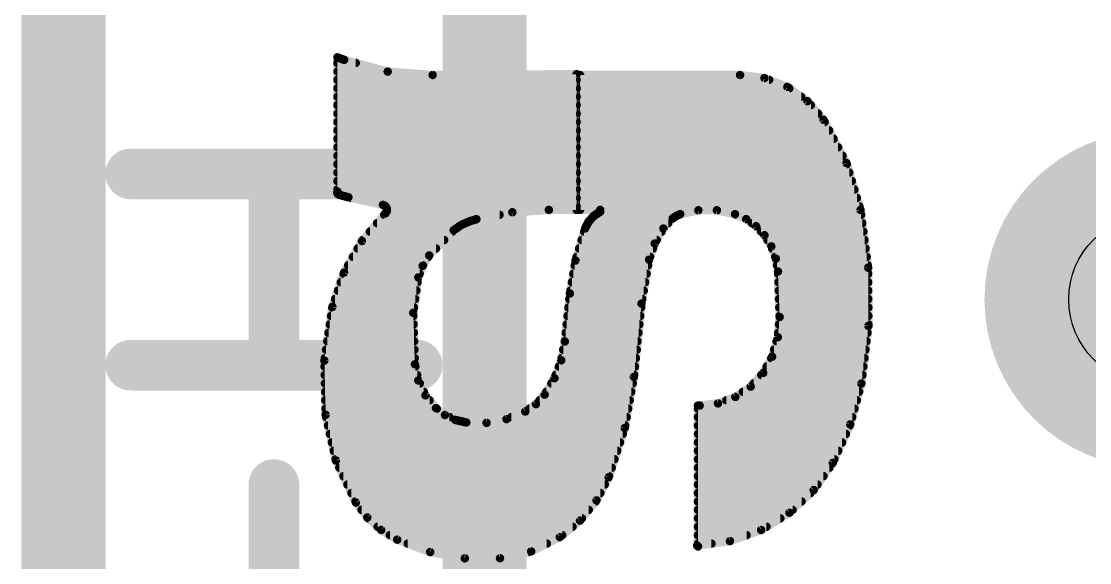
# Model space of a CAD drawing. Extents: x -0.1 to 15.4, y -0.1 to 24.3.
# Drawn here: x 5.588 to 8.809, y 7.207 to 8.837 of the extents above; entities that cross this region are included whole.
import ezdxf

# ---------------------------------------------------------------- set-up
doc = ezdxf.new("R2010")
doc.units = 0
for name, color, linetype in [('1', 12, 'CONTINUOUS'), ('18', 110, 'CONTINUOUS'), ('21', 41, 'CONTINUOUS'), ('22', 40, 'CONTINUOUS'), ('44', 253, 'CONTINUOUS')]:
    doc.layers.add(name, color=color, linetype=linetype)

# ---------------------------------------------------------------- blocks, each defined once
blk = doc.blocks.new('ROUNDV')
at = {"const_width": 0.5}
blk.add_lwpolyline([(0, -0.25, 1), (0, 0.25, 1), (0, -0.25)], format="xyb", dxfattribs=at)

msp = doc.modelspace()

# ---------------------------------------------------------------- linework, layer by layer
at = {"layer": '1', "const_width": 0.254}
for points in [[(5.715, 6.619), (5.715, 10.0838)], [(6.985, 5.615), (6.985, 10.0838)]]:
    msp.add_lwpolyline(points, dxfattribs=at)
at = {"layer": '21', "const_width": 0.1524}
for points in [[(5.9175, 8.378), (6.7818, 8.378)], [(6.3496, 7.8018), (6.3496, 8.378)], [(6.7818, 7.8018), (5.9175, 7.8018)], [(6.3496, 6.8663), (6.3496, 7.4425)]]:
    msp.add_lwpolyline(points, dxfattribs=at)
at = {"layer": '21', "const_width": 0.0762}
for points in [[(5.9175, 8.4161, 1), (5.9175, 8.3399)], [(6.3877, 8.378, 1), (6.3115, 8.378)], [(6.7818, 8.3399, 1), (6.7818, 8.4161)], [(5.9175, 7.8399, 1), (5.9175, 7.7637)], [(6.7818, 7.7637, 1), (6.7818, 7.8399)], [(6.3115, 7.8018, 1), (6.3877, 7.8018)], [(6.3877, 7.4425, 1), (6.3115, 7.4425)]]:
    msp.add_lwpolyline(points, format="xyb", dxfattribs=at)
at = {"layer": '22', "const_width": 0.0254}
for points in [[(6.541, 8.3253), (6.541, 8.7292)], [(6.541, 8.7292), (6.5614, 8.7216)], [(6.5614, 8.7216), (6.6926, 8.6862)], [(6.541, 8.7122), (6.5963, 8.7122)], [(6.541, 8.6868), (6.6906, 8.6868)], [(6.6926, 8.6862), (6.8281, 8.6759)], [(6.541, 8.6614), (7.2624, 8.6614)], [(6.8281, 8.6759), (7.2624, 8.6784)], [(7.2624, 8.6784), (7.2624, 8.2695)], [(7.2726, 8.2695), (7.2726, 8.6759)], [(7.2726, 8.6759), (7.7552, 8.6759)], [(7.2726, 8.6614), (7.8427, 8.6614)], [(7.7552, 8.6759), (7.8287, 8.6668)], [(7.8287, 8.6668), (7.8978, 8.6401)], [(6.541, 8.636), (7.2624, 8.636)], [(7.2726, 8.636), (7.9036, 8.636)], [(7.8978, 8.6401), (7.9583, 8.5974)], [(6.541, 8.6106), (7.2624, 8.6106)], [(7.2726, 8.6106), (7.9396, 8.6106)], [(7.9583, 8.5974), (8.0066, 8.5412)], [(6.541, 8.5852), (7.2624, 8.5852)], [(6.541, 8.5598), (7.2624, 8.5598)], [(7.2726, 8.5852), (7.9688, 8.5852)], [(7.2726, 8.5598), (7.9906, 8.5598)], [(6.541, 8.5344), (7.2624, 8.5344)], [(7.2726, 8.5344), (8.0102, 8.5344)], [(8.0066, 8.5412), (8.0759, 8.4109)], [(6.541, 8.509), (7.2624, 8.509)], [(7.2726, 8.509), (8.0237, 8.509)], [(6.541, 8.4836), (7.2624, 8.4836)], [(7.2726, 8.4836), (8.0372, 8.4836)], [(6.541, 8.4582), (7.2624, 8.4582)], [(6.541, 8.4328), (7.2624, 8.4328)], [(7.2726, 8.4582), (8.0507, 8.4582)], [(7.2726, 8.4328), (8.0642, 8.4328)], [(6.541, 8.4074), (7.2624, 8.4074)], [(7.2726, 8.4074), (8.077, 8.4074)], [(8.0759, 8.4109), (8.1184, 8.2695)], [(6.541, 8.382), (7.2624, 8.382)], [(7.2726, 8.382), (8.0846, 8.382)], [(6.541, 8.3566), (7.2624, 8.3566)], [(6.541, 8.3312), (7.2624, 8.3312)], [(7.2726, 8.3566), (8.0922, 8.3566)], [(7.2726, 8.3312), (8.0999, 8.3312)], [(6.5407, 8.3211), (6.541, 8.3253)], [(6.5425, 8.3174), (6.5407, 8.3211)], [(6.5461, 8.3152), (6.5425, 8.3174)], [(6.5741, 8.3076), (6.5461, 8.3152)], [(6.6782, 8.2847), (6.5741, 8.3076)], [(6.5823, 8.3058), (7.2624, 8.3058)], [(7.2726, 8.3058), (8.1075, 8.3058)], [(6.6841, 8.2821), (6.6782, 8.2847)], [(6.6884, 8.2773), (6.6841, 8.2821)], [(6.6857, 8.2804), (7.2624, 8.2804)], [(6.6903, 8.2711), (6.6884, 8.2773)], [(6.6894, 8.2647), (6.6903, 8.2711)], [(7.1786, 8.2695), (7.0685, 8.2625)], [(7.2624, 8.2695), (7.1786, 8.2695)], [(7.2726, 8.2804), (8.1151, 8.2804)], [(7.3335, 8.2695), (7.2726, 8.2695)], [(7.3335, 8.2644), (7.3335, 8.2695)], [(7.6294, 8.2685), (7.5748, 8.2568)], [(7.6853, 8.2685), (7.6294, 8.2685)], [(7.7399, 8.2568), (7.6853, 8.2685)], [(8.1184, 8.2695), (8.1414, 8.0956)], [(6.615, 8.176), (6.6858, 8.2593)], [(6.6821, 8.255), (7.0299, 8.255)], [(6.6858, 8.2593), (6.6894, 8.2647)], [(6.9424, 8.2364), (6.9156, 8.2249)], [(6.9601, 8.2415), (6.9424, 8.2364)], [(7.0685, 8.2625), (6.9601, 8.2415)], [(7.2878, 8.2136), (7.2985, 8.2343)], [(7.2985, 8.2343), (7.3141, 8.2516)], [(7.3141, 8.2516), (7.3335, 8.2644)], [(7.3192, 8.255), (7.5707, 8.255)], [(7.552, 8.2441), (7.524, 8.2136)], [(7.5628, 8.2515), (7.552, 8.2441)], [(7.5748, 8.2568), (7.5628, 8.2515)], [(7.7737, 8.2418), (7.7399, 8.2568)], [(7.744, 8.255), (8.1203, 8.255)], [(7.8037, 8.2204), (7.7737, 8.2418)], [(6.6389, 8.2042), (6.8874, 8.2042)], [(6.6605, 8.2296), (6.9265, 8.2296)], [(6.8916, 8.2085), (6.8179, 8.1323)], [(6.9156, 8.2249), (6.8916, 8.2085)], [(7.259, 8.1172), (7.2878, 8.2136)], [(7.285, 8.2042), (7.5186, 8.2042)], [(7.2961, 8.2296), (7.5387, 8.2296)], [(7.524, 8.2136), (7.4981, 8.1686)], [(7.7908, 8.2296), (8.1237, 8.2296)], [(7.8288, 8.1933), (7.8037, 8.2204)], [(7.8187, 8.2042), (8.127, 8.2042)], [(6.561, 8.0809), (6.615, 8.176)], [(6.6174, 8.1788), (6.8629, 8.1788)], [(7.2774, 8.1788), (7.5039, 8.1788)], [(7.8494, 8.1597), (7.8288, 8.1933)], [(7.8377, 8.1788), (8.1304, 8.1788)], [(6.6021, 8.1534), (6.8383, 8.1534)], [(7.2698, 8.1534), (7.4927, 8.1534)], [(7.4981, 8.1686), (7.4808, 8.1196)], [(7.8631, 8.1228), (7.8494, 8.1597)], [(7.8517, 8.1534), (8.1337, 8.1534)], [(6.5877, 8.128), (6.8152, 8.128)], [(6.8179, 8.1323), (6.7981, 8.101)], [(7.2421, 8.018), (7.259, 8.1172)], [(7.2623, 8.128), (7.4838, 8.128)], [(7.4808, 8.1196), (7.458, 7.9875)], [(7.8612, 8.128), (8.1371, 8.128)], [(7.8695, 8.084), (7.8631, 8.1228)], [(6.5258, 7.9774), (6.561, 8.0809)], [(6.5597, 8.0772), (6.789, 8.0772)], [(6.5733, 8.1026), (6.7991, 8.1026)], [(6.7981, 8.101), (6.7849, 8.0663)], [(7.2522, 8.0772), (7.4735, 8.0772)], [(7.2566, 8.1026), (7.4779, 8.1026)], [(7.8664, 8.1026), (8.1405, 8.1026)], [(7.8745, 7.9469), (7.8695, 8.084)], [(7.8698, 8.0772), (8.1415, 8.0772)], [(8.1414, 8.0956), (8.1422, 7.9203)], [(6.5511, 8.0518), (6.7828, 8.0518)], [(6.7849, 8.0663), (6.7696, 7.9596)], [(7.2479, 8.0518), (7.4691, 8.0518)], [(7.8707, 8.0518), (8.1416, 8.0518)], [(6.5425, 8.0264), (6.7792, 8.0264)], [(7.2268, 7.8732), (7.2421, 8.018)], [(7.2435, 8.0264), (7.4647, 8.0264)], [(7.8716, 8.0264), (8.1417, 8.0264)], [(6.5017, 7.8157), (6.5258, 7.9774)], [(6.5338, 8.001), (6.7755, 8.001)], [(7.2403, 8.001), (7.4603, 8.001)], [(7.458, 7.9875), (7.4351, 7.7665)], [(7.8725, 8.001), (8.1418, 8.001)], [(6.5217, 7.9502), (6.7699, 7.9502)], [(6.5255, 7.9756), (6.7719, 7.9756)], [(6.7696, 7.9596), (6.7747, 7.8046)], [(7.2349, 7.9502), (7.4541, 7.9502)], [(7.2376, 7.9756), (7.4568, 7.9756)], [(7.869, 7.8861), (7.8745, 7.9469)], [(7.8735, 7.9756), (8.142, 7.9756)], [(7.8744, 7.9502), (8.1421, 7.9502)], [(6.518, 7.9248), (6.7707, 7.9248)], [(7.2323, 7.9248), (7.4515, 7.9248)], [(7.8725, 7.9248), (8.1422, 7.9248)], [(8.1422, 7.9203), (8.1209, 7.7462)], [(6.5142, 7.8994), (6.7716, 7.8994)], [(7.2296, 7.8994), (7.4489, 7.8994)], [(7.8517, 7.8275), (7.869, 7.8861)], [(7.8702, 7.8994), (8.1397, 7.8994)], [(6.5066, 7.8486), (6.7732, 7.8486)], [(6.5104, 7.874), (6.7724, 7.874)], [(7.216, 7.8166), (7.2268, 7.8732)], [(7.2221, 7.8486), (7.4436, 7.8486)], [(7.2269, 7.874), (7.4462, 7.874)], [(7.8579, 7.8486), (8.1334, 7.8486)], [(7.8654, 7.874), (8.1366, 7.874)], [(6.5055, 7.6522), (6.5017, 7.8157)], [(6.5028, 7.8232), (6.7741, 7.8232)], [(7.1955, 7.7627), (7.216, 7.8166)], [(7.2172, 7.8232), (7.441, 7.8232)], [(7.8248, 7.7786), (7.8517, 7.8275)], [(7.8493, 7.8232), (8.1303, 7.8232)], [(6.5021, 7.7978), (6.7761, 7.7978)], [(6.7747, 7.8046), (6.785, 7.7559)], [(7.2088, 7.7978), (7.4383, 7.7978)], [(7.8354, 7.7978), (8.1272, 7.7978)], [(6.5027, 7.7724), (6.7815, 7.7724)], [(6.785, 7.7559), (6.8066, 7.711)], [(7.1659, 7.7132), (7.1955, 7.7627)], [(7.1992, 7.7724), (7.4357, 7.7724)], [(7.4351, 7.7665), (7.4073, 7.6128)], [(7.7872, 7.7374), (7.8248, 7.7786)], [(7.8192, 7.7724), (8.1241, 7.7724)], [(6.5033, 7.747), (6.7893, 7.747)], [(6.5039, 7.7216), (6.8015, 7.7216)], [(7.1709, 7.7216), (7.427, 7.7216)], [(7.1861, 7.747), (7.4316, 7.747)], [(7.7409, 7.7062), (7.7872, 7.7374)], [(7.7637, 7.7216), (8.1142, 7.7216)], [(7.796, 7.747), (8.121, 7.747)], [(8.1209, 7.7462), (8.0875, 7.6233)], [(6.5045, 7.6962), (6.8188, 7.6962)], [(6.8066, 7.711), (6.8382, 7.6726)], [(7.1396, 7.6844), (7.1659, 7.7132)], [(7.1504, 7.6962), (7.4224, 7.6962)], [(7.6332, 7.6802), (7.6886, 7.6868)], [(7.6886, 7.6868), (7.7409, 7.7062)], [(7.714, 7.6962), (8.1073, 7.6962)], [(6.5051, 7.6708), (6.8405, 7.6708)], [(6.8382, 7.6726), (6.8654, 7.6517)], [(7.0509, 7.6394), (7.1075, 7.6624)], [(7.1075, 7.6624), (7.1396, 7.6844)], [(7.1197, 7.6708), (7.4178, 7.6708)], [(7.6282, 7.256), (7.6282, 7.6802)], [(7.6282, 7.6802), (7.6332, 7.6802)], [(7.6282, 7.6708), (8.1004, 7.6708)], [(6.5363, 7.515), (6.5055, 7.6522)], [(6.507, 7.6454), (6.8788, 7.6454)], [(6.8654, 7.6517), (6.8963, 7.6371)], [(6.8963, 7.6371), (6.9297, 7.6294)], [(6.9297, 7.6294), (6.9908, 7.6283)], [(6.9908, 7.6283), (7.0509, 7.6394)], [(7.0656, 7.6454), (7.4132, 7.6454)], [(7.6282, 7.6454), (8.0935, 7.6454)], [(8.0875, 7.6233), (8.0346, 7.5075)], [(6.5127, 7.62), (7.4086, 7.62)], [(6.5184, 7.5946), (7.4014, 7.5946)], [(7.4073, 7.6128), (7.3589, 7.4643)], [(7.6282, 7.62), (8.086, 7.62)], [(7.6282, 7.5946), (8.0744, 7.5946)], [(6.5242, 7.5692), (7.3931, 7.5692)], [(7.6282, 7.5692), (8.0628, 7.5692)], [(6.5299, 7.5438), (7.3848, 7.5438)], [(7.6282, 7.5438), (8.0512, 7.5438)], [(6.5356, 7.5184), (7.3765, 7.5184)], [(6.5969, 7.3881), (6.5363, 7.515)], [(6.5468, 7.493), (7.3683, 7.493)], [(7.6282, 7.5184), (8.0396, 7.5184)], [(7.6282, 7.493), (8.0244, 7.493)], [(8.0346, 7.5075), (7.9771, 7.4257)], [(6.559, 7.4676), (7.36, 7.4676)], [(7.3589, 7.4643), (7.3223, 7.3946)], [(7.6282, 7.4676), (8.0066, 7.4676)], [(6.5711, 7.4422), (7.3473, 7.4422)], [(7.6282, 7.4422), (7.9887, 7.4422)], [(6.5832, 7.4168), (7.3339, 7.4168)], [(7.6282, 7.4168), (7.9676, 7.4168)], [(7.9771, 7.4257), (7.9042, 7.3574)], [(6.5953, 7.3914), (7.3197, 7.3914)], [(6.6311, 7.3432), (6.5969, 7.3881)], [(6.6137, 7.366), (7.2989, 7.366)], [(7.3223, 7.3946), (7.2725, 7.3337)], [(7.6282, 7.3914), (7.9405, 7.3914)], [(7.6282, 7.366), (7.9134, 7.366)], [(6.6731, 7.3055), (6.6311, 7.3432)], [(6.634, 7.3406), (7.2782, 7.3406)], [(7.2725, 7.3337), (7.2116, 7.2839)], [(7.6282, 7.3406), (7.8766, 7.3406)], [(7.9042, 7.3574), (7.8188, 7.3054)], [(6.6623, 7.3152), (7.2499, 7.3152)], [(6.7214, 7.2763), (6.6731, 7.3055)], [(7.6282, 7.3152), (7.8348, 7.3152)], [(7.8188, 7.3054), (7.7246, 7.272)], [(6.6991, 7.2898), (7.2188, 7.2898)], [(6.8207, 7.239), (6.7214, 7.2763)], [(7.2116, 7.2839), (7.1254, 7.241)], [(7.7246, 7.272), (7.6256, 7.2585)], [(7.6282, 7.2898), (7.7748, 7.2898)], [(6.7531, 7.2644), (7.1724, 7.2644)], [(6.9252, 7.2202), (6.8207, 7.239)], [(6.8207, 7.239), (7.1162, 7.239)], [(7.1254, 7.241), (7.0313, 7.2204)], [(7.6256, 7.2585), (7.6282, 7.256)], [(7.6282, 7.2644), (7.6689, 7.2644)], [(7.0313, 7.2204), (6.9252, 7.2202)]]:
    msp.add_lwpolyline(points, dxfattribs=at)
at = {"layer": '22', "const_width": 0.0127}
for points in [[(6.5432, 8.7352, 1), (6.5388, 8.7232)], [(6.5474, 8.7292, 1), (6.5347, 8.7292)], [(6.5631, 8.7277, 1), (6.5597, 8.7155)], [(6.5592, 8.7156, 1), (6.5636, 8.7276)], [(6.541, 8.7186, 1), (6.541, 8.7059)], [(6.541, 8.6931, 1), (6.541, 8.6805)], [(6.5963, 8.7059, 1), (6.5963, 8.7186)], [(6.6931, 8.6926, 1), (6.6921, 8.6799)], [(6.6906, 8.6805, 1), (6.6906, 8.6931)], [(6.691, 8.6801, 1), (6.6943, 8.6924)], [(6.541, 8.6677, 1), (6.541, 8.6551)], [(6.8281, 8.6822, 1), (6.8281, 8.6696)], [(6.8276, 8.6696, 1), (6.8286, 8.6822)], [(7.2688, 8.6784, 1), (7.2561, 8.6784)], [(7.2624, 8.6721, 1), (7.2624, 8.6847)], [(7.2624, 8.6551, 1), (7.2624, 8.6677)], [(7.2726, 8.6822, 1), (7.2726, 8.6696)], [(7.2726, 8.6677, 1), (7.2726, 8.6551)], [(7.279, 8.6759, 1), (7.2663, 8.6759)], [(7.756, 8.6822, 1), (7.7544, 8.6696)], [(7.7552, 8.6696, 1), (7.7552, 8.6822)], [(7.831, 8.6727, 1), (7.8264, 8.6609)], [(7.8279, 8.6605, 1), (7.8295, 8.6731)], [(7.8427, 8.6551, 1), (7.8427, 8.6677)], [(6.541, 8.6424, 1), (6.541, 8.6297)], [(7.2624, 8.6297, 1), (7.2624, 8.6424)], [(7.2726, 8.6424, 1), (7.2726, 8.6297)], [(7.9015, 8.6453, 1), (7.8941, 8.6349)], [(7.8955, 8.6342, 1), (7.9001, 8.646)], [(7.9036, 8.6297, 1), (7.9036, 8.6424)], [(6.541, 8.6169, 1), (6.541, 8.6043)], [(7.2624, 8.6043, 1), (7.2624, 8.6169)], [(7.2726, 8.6169, 1), (7.2726, 8.6043)], [(7.9396, 8.6043, 1), (7.9396, 8.6169)], [(7.9631, 8.6015, 1), (7.9535, 8.5932)], [(7.9546, 8.5922, 1), (7.962, 8.6026)], [(6.541, 8.5662, 1), (6.541, 8.5535)], [(6.541, 8.5915, 1), (6.541, 8.5789)], [(7.2624, 8.5789, 1), (7.2624, 8.5915)], [(7.2624, 8.5535, 1), (7.2624, 8.5662)], [(7.2726, 8.5915, 1), (7.2726, 8.5789)], [(7.2726, 8.5662, 1), (7.2726, 8.5535)], [(7.9688, 8.5789, 1), (7.9688, 8.5915)], [(7.9906, 8.5535, 1), (7.9906, 8.5662)], [(6.541, 8.5407, 1), (6.541, 8.5281)], [(7.2624, 8.5281, 1), (7.2624, 8.5407)], [(7.2726, 8.5407, 1), (7.2726, 8.5281)], [(8.0122, 8.5442, 1), (8.001, 8.5382)], [(8.0018, 8.5371, 1), (8.0114, 8.5453)], [(8.0102, 8.5281, 1), (8.0102, 8.5407)], [(6.541, 8.5153, 1), (6.541, 8.5027)], [(7.2624, 8.5027, 1), (7.2624, 8.5153)], [(7.2726, 8.5153, 1), (7.2726, 8.5027)], [(8.0237, 8.5027, 1), (8.0237, 8.5153)], [(6.541, 8.49, 1), (6.541, 8.4773)], [(7.2624, 8.4773, 1), (7.2624, 8.49)], [(7.2726, 8.49, 1), (7.2726, 8.4773)], [(8.0372, 8.4773, 1), (8.0372, 8.49)], [(6.541, 8.4645, 1), (6.541, 8.4519)], [(6.541, 8.4391, 1), (6.541, 8.4265)], [(7.2624, 8.4519, 1), (7.2624, 8.4645)], [(7.2624, 8.4265, 1), (7.2624, 8.4391)], [(7.2726, 8.4645, 1), (7.2726, 8.4519)], [(7.2726, 8.4391, 1), (7.2726, 8.4265)], [(8.0507, 8.4519, 1), (8.0507, 8.4645)], [(8.0642, 8.4265, 1), (8.0642, 8.4391)], [(6.541, 8.4138, 1), (6.541, 8.4011)], [(7.2624, 8.4011, 1), (7.2624, 8.4138)], [(7.2726, 8.4138, 1), (7.2726, 8.4011)], [(8.082, 8.4127, 1), (8.0698, 8.409)], [(8.0703, 8.4079, 1), (8.0815, 8.4139)], [(8.077, 8.4011, 1), (8.077, 8.4138)], [(6.541, 8.3883, 1), (6.541, 8.3757)], [(7.2624, 8.3757, 1), (7.2624, 8.3883)], [(7.2726, 8.3883, 1), (7.2726, 8.3757)], [(8.0846, 8.3757, 1), (8.0846, 8.3883)], [(6.541, 8.3376, 1), (6.541, 8.3249)], [(6.541, 8.3629, 1), (6.541, 8.3503)], [(7.2624, 8.3503, 1), (7.2624, 8.3629)], [(7.2624, 8.3249, 1), (7.2624, 8.3376)], [(7.2726, 8.3629, 1), (7.2726, 8.3503)], [(7.2726, 8.3376, 1), (7.2726, 8.3249)], [(8.0922, 8.3503, 1), (8.0922, 8.3629)], [(8.0999, 8.3249, 1), (8.0999, 8.3376)], [(6.5343, 8.3217, 1), (6.547, 8.3206)], [(6.5463, 8.324, 1), (6.535, 8.3183)], [(6.5473, 8.3248, 1), (6.5347, 8.3258)], [(6.5347, 8.3253, 1), (6.5474, 8.3253)], [(6.5459, 8.3228, 1), (6.5392, 8.312)], [(6.5369, 8.3145, 1), (6.5482, 8.3203)], [(6.5478, 8.3213, 1), (6.5444, 8.3091)], [(6.5428, 8.3098, 1), (6.5494, 8.3206)], [(6.5755, 8.3138, 1), (6.5727, 8.3014)], [(6.5724, 8.3015, 1), (6.5758, 8.3137)], [(6.5823, 8.3121, 1), (6.5823, 8.2995)], [(7.2624, 8.2995, 1), (7.2624, 8.3121)], [(7.2726, 8.3121, 1), (7.2726, 8.2995)], [(8.1075, 8.2995, 1), (8.1075, 8.3121)], [(6.6807, 8.2905, 1), (6.6757, 8.2789)], [(6.6768, 8.2785, 1), (6.6796, 8.2909)], [(6.6889, 8.2864, 1), (6.6794, 8.2779)], [(6.6857, 8.2867, 1), (6.6857, 8.2741)], [(6.6816, 8.2763, 1), (6.6867, 8.288)], [(6.6945, 8.2791, 1), (6.6824, 8.2755)], [(6.6837, 8.2731, 1), (6.6932, 8.2815)], [(6.6966, 8.2702, 1), (6.684, 8.272)], [(6.6842, 8.2693, 1), (6.6964, 8.2729)], [(7.1786, 8.2759, 1), (7.1786, 8.2632)], [(7.179, 8.2632, 1), (7.1782, 8.2758)], [(7.2624, 8.2741, 1), (7.2624, 8.2867)], [(7.2624, 8.2632, 1), (7.2624, 8.2759)], [(7.2726, 8.2867, 1), (7.2726, 8.2741)], [(7.2726, 8.2759, 1), (7.2726, 8.2632)], [(7.3399, 8.2695, 1), (7.3271, 8.2695)], [(7.3335, 8.2632, 1), (7.3335, 8.2759)], [(7.6294, 8.2748, 1), (7.6294, 8.2621)], [(7.6307, 8.2623, 1), (7.6281, 8.2747)], [(7.6866, 8.2747, 1), (7.684, 8.2623)], [(7.6853, 8.2621, 1), (7.6853, 8.2748)], [(8.1247, 8.2703, 1), (8.1121, 8.2687)], [(8.1151, 8.2741, 1), (8.1151, 8.2867)], [(6.6821, 8.2614, 1), (6.6821, 8.2487)], [(6.6805, 8.2628, 1), (6.6911, 8.2558)], [(6.6906, 8.2552, 1), (6.681, 8.2634)], [(6.6831, 8.2656, 1), (6.6956, 8.2638)], [(6.6947, 8.2612, 1), (6.6841, 8.2682)], [(6.9406, 8.2425, 1), (6.9442, 8.2303)], [(6.9449, 8.2306, 1), (6.9399, 8.2422)], [(6.9589, 8.2477, 1), (6.9613, 8.2353)], [(6.9619, 8.2354, 1), (6.9583, 8.2476)], [(7.0299, 8.2487, 1), (7.0299, 8.2614)], [(7.0681, 8.2688, 1), (7.0689, 8.2561)], [(7.0697, 8.2562, 1), (7.0672, 8.2687)], [(7.2561, 8.2695, 1), (7.2688, 8.2695)], [(7.2663, 8.2695, 1), (7.279, 8.2695)], [(7.3041, 8.2314, 1), (7.2929, 8.2372)], [(7.3106, 8.2569, 1), (7.3176, 8.2463)], [(7.3188, 8.2473, 1), (7.3093, 8.2558)], [(7.3192, 8.2614, 1), (7.3192, 8.2487)], [(7.3271, 8.2644, 1), (7.3399, 8.2644)], [(7.337, 8.2591, 1), (7.33, 8.2697)], [(7.5484, 8.2493, 1), (7.5556, 8.2389)], [(7.5567, 8.2398, 1), (7.5473, 8.2484)], [(7.5602, 8.2574, 1), (7.5653, 8.2457)], [(7.5664, 8.2463, 1), (7.5592, 8.2568)], [(7.5735, 8.263, 1), (7.5761, 8.2506)], [(7.5707, 8.2487, 1), (7.5707, 8.2614)], [(7.5773, 8.251, 1), (7.5723, 8.2626)], [(7.7425, 8.2626, 1), (7.7373, 8.251)], [(7.744, 8.2614, 1), (7.744, 8.2487)], [(7.7386, 8.2506, 1), (7.7412, 8.263)], [(7.7773, 8.247, 1), (7.77, 8.2367)], [(7.7711, 8.236, 1), (7.7762, 8.2476)], [(8.1123, 8.2677, 1), (8.1245, 8.2713)], [(8.1203, 8.2487, 1), (8.1203, 8.2614)], [(6.6389, 8.2105, 1), (6.6389, 8.1979)], [(6.6605, 8.2359, 1), (6.6605, 8.2233)], [(6.888, 8.2137, 1), (6.8952, 8.2033)], [(6.8962, 8.2041, 1), (6.887, 8.2129)], [(6.8874, 8.1979, 1), (6.8874, 8.2105)], [(6.9131, 8.2308, 1), (6.9181, 8.2191)], [(6.9192, 8.2197, 1), (6.912, 8.2302)], [(6.9265, 8.2233, 1), (6.9265, 8.2359)], [(7.285, 8.2105, 1), (7.285, 8.1979)], [(7.2822, 8.2165, 1), (7.2934, 8.2107)], [(7.2939, 8.2118, 1), (7.2817, 8.2154)], [(7.2961, 8.2359, 1), (7.2961, 8.2233)], [(7.2938, 8.2385, 1), (7.3032, 8.23)], [(7.5193, 8.2179, 1), (7.5287, 8.2093)], [(7.5295, 8.2104, 1), (7.5185, 8.2168)], [(7.5186, 8.1979, 1), (7.5186, 8.2105)], [(7.5387, 8.2233, 1), (7.5387, 8.2359)], [(7.7908, 8.2359, 1), (7.7908, 8.2233)], [(7.8084, 8.2247, 1), (7.799, 8.2161)], [(7.8, 8.2152, 1), (7.8074, 8.2255)], [(7.8187, 8.2105, 1), (7.8187, 8.1979)], [(8.1237, 8.2233, 1), (8.1237, 8.2359)], [(8.127, 8.1979, 1), (8.127, 8.2105)], [(6.6101, 8.1801, 1), (6.6198, 8.1719)], [(6.6205, 8.1729, 1), (6.6094, 8.1791)], [(6.6174, 8.1852, 1), (6.6174, 8.1725)], [(6.8629, 8.1725, 1), (6.8629, 8.1852)], [(7.2774, 8.1852, 1), (7.2774, 8.1725)], [(7.5039, 8.1725, 1), (7.5039, 8.1852)], [(7.8342, 8.1966, 1), (7.8234, 8.19)], [(7.8241, 8.189, 1), (7.8335, 8.1976)], [(7.8377, 8.1852, 1), (7.8377, 8.1725)], [(8.1304, 8.1725, 1), (8.1304, 8.1852)], [(6.6021, 8.1597, 1), (6.6021, 8.1471)], [(6.8383, 8.1471, 1), (6.8383, 8.1597)], [(7.2698, 8.1597, 1), (7.2698, 8.1471)], [(7.4925, 8.1718, 1), (7.5036, 8.1654)], [(7.504, 8.1665, 1), (7.4921, 8.1707)], [(7.4927, 8.1471, 1), (7.4927, 8.1597)], [(7.8553, 8.1619, 1), (7.8434, 8.1575)], [(7.8439, 8.1564, 1), (7.8548, 8.163)], [(7.8517, 8.1597, 1), (7.8517, 8.1471)], [(8.1337, 8.1471, 1), (8.1337, 8.1597)], [(6.5877, 8.1343, 1), (6.5877, 8.1217)], [(6.8133, 8.1367, 1), (6.8225, 8.1279)], [(6.8233, 8.1289, 1), (6.8125, 8.1357)], [(6.8152, 8.1217, 1), (6.8152, 8.1343)], [(7.253, 8.119, 1), (7.2651, 8.1154)], [(7.2653, 8.1161, 1), (7.2528, 8.1182)], [(7.2623, 8.1343, 1), (7.2623, 8.1217)], [(7.4748, 8.1217, 1), (7.4868, 8.1175)], [(7.4871, 8.1185, 1), (7.4745, 8.1207)], [(7.4838, 8.1217, 1), (7.4838, 8.1343)], [(7.8612, 8.1343, 1), (7.8612, 8.1217)], [(7.8694, 8.1239, 1), (7.8568, 8.1218)], [(7.8571, 8.1206, 1), (7.869, 8.1251)], [(8.1371, 8.1217, 1), (8.1371, 8.1343)], [(6.5597, 8.0836, 1), (6.5597, 8.0709)], [(6.5555, 8.0841, 1), (6.5665, 8.0778)], [(6.567, 8.0789, 1), (6.555, 8.083)], [(6.5733, 8.109, 1), (6.5733, 8.0963)], [(6.789, 8.0709, 1), (6.789, 8.0836)], [(6.7927, 8.1044, 1), (6.8034, 8.0976)], [(6.804, 8.0987, 1), (6.7921, 8.1032)], [(6.7991, 8.0963, 1), (6.7991, 8.109)], [(7.2522, 8.0836, 1), (7.2522, 8.0709)], [(7.2566, 8.109, 1), (7.2566, 8.0963)], [(7.4735, 8.0709, 1), (7.4735, 8.0836)], [(7.4779, 8.0963, 1), (7.4779, 8.109)], [(7.8664, 8.109, 1), (7.8664, 8.0963)], [(7.8758, 8.0842, 1), (7.8632, 8.0838)], [(7.8632, 8.083, 1), (7.8758, 8.085)], [(7.8698, 8.0836, 1), (7.8698, 8.0709)], [(8.1477, 8.0957, 1), (8.135, 8.0956)], [(8.1351, 8.0948, 1), (8.1477, 8.0965)], [(8.1405, 8.0963, 1), (8.1405, 8.109)], [(8.1415, 8.0709, 1), (8.1415, 8.0836)], [(6.5511, 8.0581, 1), (6.5511, 8.0455)], [(6.7912, 8.0654, 1), (6.7786, 8.0672)], [(6.779, 8.0686, 1), (6.7908, 8.064)], [(6.7828, 8.0455, 1), (6.7828, 8.0581)], [(7.2479, 8.0581, 1), (7.2479, 8.0455)], [(7.4691, 8.0455, 1), (7.4691, 8.0581)], [(7.8707, 8.0581, 1), (7.8707, 8.0455)], [(8.1416, 8.0455, 1), (8.1416, 8.0581)], [(6.5425, 8.0328, 1), (6.5425, 8.0201)], [(6.7792, 8.0201, 1), (6.7792, 8.0328)], [(7.2484, 8.0173, 1), (7.2358, 8.0187)], [(7.2358, 8.0191, 1), (7.2484, 8.0169)], [(7.2435, 8.0328, 1), (7.2435, 8.0201)], [(7.4647, 8.0201, 1), (7.4647, 8.0328)], [(7.8716, 8.0328, 1), (7.8716, 8.0201)], [(8.1417, 8.0201, 1), (8.1417, 8.0328)], [(6.5321, 7.9765, 1), (6.5195, 7.9783)], [(6.5338, 8.0074, 1), (6.5338, 7.9947)], [(6.7755, 7.9947, 1), (6.7755, 8.0074)], [(7.2403, 8.0074, 1), (7.2403, 7.9947)], [(7.4643, 7.9868, 1), (7.4517, 7.9882)], [(7.4517, 7.9886, 1), (7.4643, 7.9864)], [(7.4603, 7.9947, 1), (7.4603, 8.0074)], [(7.8725, 8.0074, 1), (7.8725, 7.9947)], [(8.1418, 7.9947, 1), (8.1418, 8.0074)], [(6.5217, 7.9566, 1), (6.5217, 7.9439)], [(6.5255, 7.982, 1), (6.5255, 7.9692)], [(6.5198, 7.9794, 1), (6.5318, 7.9754)], [(6.7759, 7.9598, 1), (6.7633, 7.9594)], [(6.7633, 7.9605, 1), (6.7759, 7.9587)], [(6.7699, 7.9439, 1), (6.7699, 7.9566)], [(6.7719, 7.9692, 1), (6.7719, 7.982)], [(7.2349, 7.9566, 1), (7.2349, 7.9439)], [(7.2376, 7.982, 1), (7.2376, 7.9692)], [(7.4541, 7.9439, 1), (7.4541, 7.9566)], [(7.4568, 7.9692, 1), (7.4568, 7.982)], [(7.8735, 7.982, 1), (7.8735, 7.9692)], [(7.8744, 7.9566, 1), (7.8744, 7.9439)], [(7.8808, 7.9463, 1), (7.8682, 7.9475)], [(8.142, 7.9692, 1), (8.142, 7.982)], [(8.1421, 7.9439, 1), (8.1421, 7.9566)], [(6.518, 7.9312, 1), (6.518, 7.9184)], [(6.7707, 7.9184, 1), (6.7707, 7.9312)], [(7.2323, 7.9312, 1), (7.2323, 7.9184)], [(7.4515, 7.9184, 1), (7.4515, 7.9312)], [(7.8725, 7.9312, 1), (7.8725, 7.9184)], [(7.8682, 7.9467, 1), (7.8808, 7.9471)], [(8.1485, 7.9195, 1), (8.1359, 7.921)], [(8.1359, 7.9202, 1), (8.1486, 7.9203)], [(8.1422, 7.9184, 1), (8.1422, 7.9312)], [(6.5142, 7.9058, 1), (6.5142, 7.893)], [(6.7716, 7.893, 1), (6.7716, 7.9058)], [(7.2296, 7.9058, 1), (7.2296, 7.893)], [(7.4489, 7.893, 1), (7.4489, 7.9058)], [(7.8626, 7.8867, 1), (7.8753, 7.8855)], [(7.875, 7.8843, 1), (7.8629, 7.8879)], [(7.8702, 7.9058, 1), (7.8702, 7.893)], [(8.1397, 7.893, 1), (8.1397, 7.9058)], [(6.5066, 7.855, 1), (6.5066, 7.8422)], [(6.5104, 7.8804, 1), (6.5104, 7.8677)], [(6.7724, 7.8677, 1), (6.7724, 7.8804)], [(6.7732, 7.8422, 1), (6.7732, 7.855)], [(7.2221, 7.855, 1), (7.2221, 7.8422)], [(7.2205, 7.8739, 1), (7.2331, 7.8725)], [(7.2269, 7.8804, 1), (7.2269, 7.8677)], [(7.233, 7.872, 1), (7.2206, 7.8744)], [(7.4436, 7.8422, 1), (7.4436, 7.855)], [(7.4462, 7.8677, 1), (7.4462, 7.8804)], [(7.8579, 7.855, 1), (7.8579, 7.8422)], [(7.8654, 7.8804, 1), (7.8654, 7.8677)], [(8.1334, 7.8422, 1), (8.1334, 7.855)], [(8.1366, 7.8677, 1), (8.1366, 7.8804)], [(6.508, 7.8158, 1), (6.4953, 7.8155)], [(6.5028, 7.8296, 1), (6.5028, 7.8168)], [(6.7741, 7.8168, 1), (6.7741, 7.8296)], [(7.2219, 7.8143, 1), (7.21, 7.8188)], [(7.2172, 7.8296, 1), (7.2172, 7.8168)], [(7.441, 7.8168, 1), (7.441, 7.8296)], [(7.8493, 7.8296, 1), (7.8493, 7.8168)], [(7.8456, 7.8293, 1), (7.8578, 7.8257)], [(7.8573, 7.8244, 1), (7.8461, 7.8306)], [(8.1303, 7.8168, 1), (8.1303, 7.8296)], [(6.4954, 7.8166, 1), (6.508, 7.8147)], [(6.5021, 7.8042, 1), (6.5021, 7.7915)], [(6.7809, 7.8059, 1), (6.7685, 7.8033)], [(6.7684, 7.8044, 1), (6.781, 7.8048)], [(6.7761, 7.7915, 1), (6.7761, 7.8042)], [(7.2088, 7.8042, 1), (7.2088, 7.7915)], [(7.2097, 7.8178, 1), (7.2222, 7.8154)], [(7.4383, 7.7915, 1), (7.4383, 7.8042)], [(7.8354, 7.8042, 1), (7.8354, 7.7915)], [(8.1272, 7.7915, 1), (8.1272, 7.8042)], [(6.5027, 7.7788, 1), (6.5027, 7.766)], [(6.7907, 7.7587, 1), (6.7793, 7.7531)], [(6.7788, 7.7546, 1), (6.7912, 7.7572)], [(6.7815, 7.766, 1), (6.7815, 7.7788)], [(7.1895, 7.765, 1), (7.2014, 7.7604)], [(7.2009, 7.7594, 1), (7.19, 7.766)], [(7.1992, 7.7788, 1), (7.1992, 7.766)], [(7.4288, 7.7672, 1), (7.4414, 7.7658)], [(7.4413, 7.7654, 1), (7.4289, 7.7676)], [(7.4357, 7.766, 1), (7.4357, 7.7788)], [(7.8192, 7.7788, 1), (7.8192, 7.766)], [(7.8193, 7.7817, 1), (7.8304, 7.7755)], [(7.8295, 7.7743, 1), (7.8201, 7.7829)], [(8.1241, 7.766, 1), (8.1241, 7.7788)], [(6.5033, 7.7534, 1), (6.5033, 7.7407)], [(6.5039, 7.728, 1), (6.5039, 7.7153)], [(6.7893, 7.7407, 1), (6.7893, 7.7534)], [(6.8015, 7.7153, 1), (6.8015, 7.728)], [(7.1709, 7.728, 1), (7.1709, 7.7153)], [(7.1861, 7.7534, 1), (7.1861, 7.7407)], [(7.427, 7.7153, 1), (7.427, 7.728)], [(7.4316, 7.7407, 1), (7.4316, 7.7534)], [(7.7637, 7.728, 1), (7.7637, 7.7153)], [(7.7825, 7.7417, 1), (7.7919, 7.7331)], [(7.7907, 7.7321, 1), (7.7836, 7.7427)], [(7.796, 7.7534, 1), (7.796, 7.7407)], [(8.1142, 7.7153, 1), (8.1142, 7.728)], [(8.1146, 7.747, 1), (8.1272, 7.7454)], [(8.127, 7.7445, 1), (8.1148, 7.7479)], [(8.121, 7.7407, 1), (8.121, 7.7534)], [(6.5045, 7.7026, 1), (6.5045, 7.6898)], [(6.8115, 7.7151, 1), (6.8017, 7.707)], [(6.8009, 7.7083, 1), (6.8123, 7.7138)], [(6.8188, 7.6898, 1), (6.8188, 7.7026)], [(7.1504, 7.7026, 1), (7.1504, 7.6898)], [(7.1604, 7.7165, 1), (7.1714, 7.7099)], [(7.1706, 7.7089, 1), (7.1612, 7.7175)], [(7.4224, 7.6898, 1), (7.4224, 7.7026)], [(7.6864, 7.6927, 1), (7.6908, 7.6808)], [(7.6894, 7.6805, 1), (7.6879, 7.6931)], [(7.714, 7.7026, 1), (7.714, 7.6898)], [(7.7374, 7.7115, 1), (7.7445, 7.7009)], [(7.7431, 7.7003, 1), (7.7387, 7.7122)], [(8.1073, 7.6898, 1), (8.1073, 7.7026)], [(6.5051, 7.6772, 1), (6.5051, 7.6645)], [(6.8421, 7.6776, 1), (6.8343, 7.6676)], [(6.8333, 7.6686, 1), (6.8431, 7.6766)], [(6.8405, 7.6645, 1), (6.8405, 7.6772)], [(7.1039, 7.6676, 1), (7.1111, 7.6572)], [(7.1099, 7.6565, 1), (7.1051, 7.6683)], [(7.1197, 7.6772, 1), (7.1197, 7.6645)], [(7.1349, 7.6887, 1), (7.1443, 7.6802)], [(7.1432, 7.6792, 1), (7.136, 7.6897)], [(7.4178, 7.6645, 1), (7.4178, 7.6772)], [(7.6282, 7.6866, 1), (7.6282, 7.6738)], [(7.6346, 7.6802, 1), (7.6219, 7.6802)], [(7.6282, 7.6772, 1), (7.6282, 7.6645)], [(7.6325, 7.6865, 1), (7.6339, 7.6739)], [(7.6332, 7.6738, 1), (7.6332, 7.6866)], [(8.1004, 7.6645, 1), (8.1004, 7.6772)], [(6.5117, 7.6536, 1), (6.4993, 7.6508)], [(6.4992, 7.6521, 1), (6.5118, 7.6523)], [(6.507, 7.6518, 1), (6.507, 7.6391)], [(6.8681, 7.6575, 1), (6.8626, 7.646)], [(6.8615, 7.6467, 1), (6.8692, 7.6568)], [(6.8788, 7.6391, 1), (6.8788, 7.6518)], [(6.8978, 7.6433, 1), (6.8949, 7.6309)], [(6.8936, 7.6314, 1), (6.899, 7.6428)], [(6.9298, 7.6357, 1), (6.9296, 7.6231)], [(6.9283, 7.6232, 1), (6.9311, 7.6356)], [(6.9896, 7.6345, 1), (6.992, 7.622)], [(6.9907, 7.6219, 1), (6.9909, 7.6346)], [(7.0485, 7.6453, 1), (7.0533, 7.6335)], [(7.052, 7.6332, 1), (7.0497, 7.6457)], [(7.0656, 7.6518, 1), (7.0656, 7.6391)], [(7.4132, 7.6391, 1), (7.4132, 7.6518)], [(7.6282, 7.6518, 1), (7.6282, 7.6391)], [(8.0933, 7.6207, 1), (8.0817, 7.626)], [(8.0935, 7.6391, 1), (8.0935, 7.6518)], [(6.5127, 7.6264, 1), (6.5127, 7.6136)], [(6.5184, 7.601, 1), (6.5184, 7.5883)], [(7.4011, 7.6139, 1), (7.4136, 7.6117)], [(7.4133, 7.6108, 1), (7.4013, 7.6148)], [(7.4014, 7.5883, 1), (7.4014, 7.601)], [(7.4086, 7.6136, 1), (7.4086, 7.6264)], [(7.6282, 7.6264, 1), (7.6282, 7.6136)], [(7.6282, 7.601, 1), (7.6282, 7.5883)], [(8.0744, 7.5883, 1), (8.0744, 7.601)], [(8.0814, 7.625, 1), (8.0936, 7.6217)], [(8.086, 7.6136, 1), (8.086, 7.6264)], [(6.5242, 7.5756, 1), (6.5242, 7.5629)], [(7.3931, 7.5629, 1), (7.3931, 7.5756)], [(7.6282, 7.5756, 1), (7.6282, 7.5629)], [(8.0628, 7.5629, 1), (8.0628, 7.5756)], [(6.5299, 7.5502, 1), (6.5299, 7.5374)], [(7.3848, 7.5374, 1), (7.3848, 7.5502)], [(7.6282, 7.5502, 1), (7.6282, 7.5374)], [(8.0512, 7.5374, 1), (8.0512, 7.5502)], [(6.5356, 7.5248, 1), (6.5356, 7.5121)], [(6.5421, 7.5177, 1), (6.5306, 7.5123)], [(6.5301, 7.5136, 1), (6.5425, 7.5164)], [(6.5468, 7.4994, 1), (6.5468, 7.4867)], [(7.3683, 7.4867, 1), (7.3683, 7.4994)], [(7.3765, 7.5121, 1), (7.3765, 7.5248)], [(7.6282, 7.5248, 1), (7.6282, 7.5121)], [(7.6282, 7.4994, 1), (7.6282, 7.4867)], [(8.0244, 7.4867, 1), (8.0244, 7.4994)], [(8.0288, 7.5101, 1), (8.0404, 7.5049)], [(8.0398, 7.5038, 1), (8.0294, 7.5112)], [(8.0396, 7.5121, 1), (8.0396, 7.5248)], [(6.559, 7.474, 1), (6.559, 7.4612)], [(7.3645, 7.4613, 1), (7.3533, 7.4673)], [(7.36, 7.4612, 1), (7.36, 7.474)], [(7.6282, 7.474, 1), (7.6282, 7.4612)], [(8.0066, 7.4612, 1), (8.0066, 7.474)], [(6.5711, 7.4486, 1), (6.5711, 7.4359)], [(7.3473, 7.4359, 1), (7.3473, 7.4486)], [(7.3529, 7.4663, 1), (7.3649, 7.4623)], [(7.6282, 7.4486, 1), (7.6282, 7.4359)], [(7.9887, 7.4359, 1), (7.9887, 7.4486)], [(6.5832, 7.4232, 1), (6.5832, 7.4104)], [(7.3339, 7.4104, 1), (7.3339, 7.4232)], [(7.6282, 7.4232, 1), (7.6282, 7.4104)], [(7.9676, 7.4104, 1), (7.9676, 7.4232)], [(7.9719, 7.4294, 1), (7.9823, 7.4221)], [(7.9815, 7.4211, 1), (7.9728, 7.4304)], [(6.5953, 7.3978, 1), (6.5953, 7.385)], [(6.602, 7.3919, 1), (6.5918, 7.3843)], [(6.5912, 7.3854, 1), (6.6026, 7.3908)], [(6.6137, 7.3724, 1), (6.6137, 7.3597)], [(7.2989, 7.3597, 1), (7.2989, 7.3724)], [(7.3167, 7.3976, 1), (7.3279, 7.3917)], [(7.3272, 7.3906, 1), (7.3174, 7.3987)], [(7.3197, 7.385, 1), (7.3197, 7.3978)], [(7.6282, 7.3978, 1), (7.6282, 7.385)], [(7.6282, 7.3724, 1), (7.6282, 7.3597)], [(7.9134, 7.3597, 1), (7.9134, 7.3724)], [(7.9405, 7.385, 1), (7.9405, 7.3978)], [(6.6354, 7.3479, 1), (6.6269, 7.3385)], [(6.6261, 7.3394, 1), (6.6362, 7.3471)], [(6.634, 7.347, 1), (6.634, 7.3342)], [(7.2766, 7.3288, 1), (7.2685, 7.3386)], [(7.2782, 7.3342, 1), (7.2782, 7.347)], [(7.6282, 7.347, 1), (7.6282, 7.3342)], [(7.8766, 7.3342, 1), (7.8766, 7.347)], [(7.8998, 7.362, 1), (7.9085, 7.3528)], [(7.9075, 7.352, 1), (7.9009, 7.3628)], [(6.6623, 7.3216, 1), (6.6623, 7.3088)], [(6.6764, 7.3109, 1), (6.6698, 7.3001)], [(6.6689, 7.3008, 1), (6.6773, 7.3102)], [(7.2499, 7.3088, 1), (7.2499, 7.3216)], [(7.2676, 7.3377, 1), (7.2775, 7.3297)], [(7.6282, 7.3216, 1), (7.6282, 7.3088)], [(7.8155, 7.3109, 1), (7.8221, 7.3)], [(7.8209, 7.2995, 1), (7.8167, 7.3114)], [(7.8348, 7.3088, 1), (7.8348, 7.3216)], [(6.6991, 7.2962, 1), (6.6991, 7.2835)], [(6.7236, 7.2822, 1), (6.7192, 7.2704)], [(6.7181, 7.2709, 1), (6.7247, 7.2817)], [(7.2076, 7.2888, 1), (7.2156, 7.279)], [(7.2144, 7.2782, 1), (7.2088, 7.2896)], [(7.2188, 7.2835, 1), (7.2188, 7.2962)], [(7.6282, 7.2962, 1), (7.6282, 7.2835)], [(7.7225, 7.278, 1), (7.7268, 7.266)], [(7.7255, 7.2657, 1), (7.7238, 7.2783)], [(7.7748, 7.2835, 1), (7.7748, 7.2962)], [(6.7531, 7.2708, 1), (6.7531, 7.258)], [(6.8207, 7.2454, 1), (6.8207, 7.2327)], [(6.8219, 7.2452, 1), (6.8196, 7.2327)], [(6.8185, 7.233, 1), (6.823, 7.2449)], [(7.1162, 7.2327, 1), (7.1162, 7.2454)], [(7.1225, 7.2467, 1), (7.1282, 7.2353)], [(7.1267, 7.2348, 1), (7.124, 7.2472)], [(7.1724, 7.258, 1), (7.1724, 7.2708)], [(7.63, 7.2631, 1), (7.6212, 7.2539)], [(7.6247, 7.2648, 1), (7.6265, 7.2522)], [(7.6282, 7.2708, 1), (7.6282, 7.258)], [(7.6219, 7.256, 1), (7.6346, 7.256)], [(7.6238, 7.2514, 1), (7.6326, 7.2606)], [(7.6689, 7.258, 1), (7.6689, 7.2708)], [(6.9252, 7.2265, 1), (6.9252, 7.2138)], [(6.9241, 7.2139, 1), (6.9263, 7.2264)], [(7.0299, 7.2266, 1), (7.0327, 7.2142)], [(7.0313, 7.2141, 1), (7.0313, 7.2267)]]:
    msp.add_lwpolyline(points, format="xyb", dxfattribs=at)
at = {"layer": '44'}
msp.add_circle((9, 8), 0.254, dxfattribs=at)

# ---------------------------------------------------------------- block references
at = {"layer": '18', "xscale": 1.016, "yscale": 1.016}
msp.add_blockref('ROUNDV', (9, 8), dxfattribs=at)
msp.add_blockref('ROUNDV', (9, 8), dxfattribs=at)

doc.saveas('drawing.dxf')
